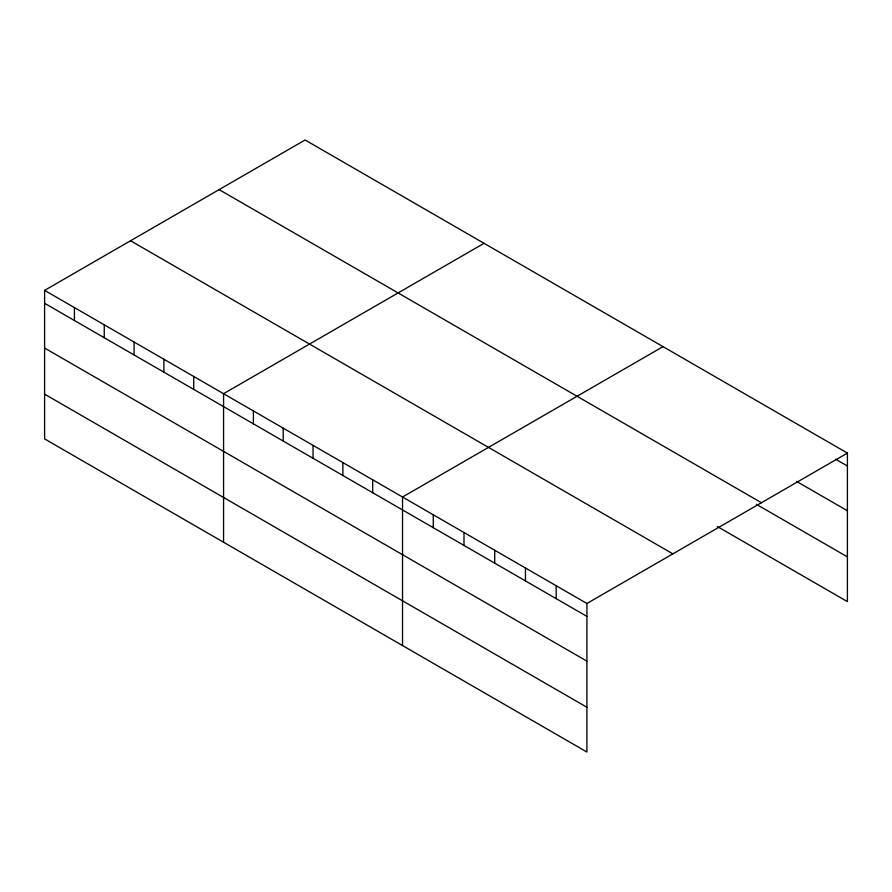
<?xml version="1.0" encoding="UTF-8"?>
<svg xmlns="http://www.w3.org/2000/svg" width="892" height="892" viewBox="0 0 892 892"><rect width="100%" height="100%" fill="white"/><g stroke="black" fill="none" stroke-linecap="round" stroke-linejoin="round"><path stroke-width="1.34" d="M586.914 661.15L586.914 603.483L44.6 290.379L44.6 438.909L586.914 752.012L586.914 661.15L44.6 348.047M717.38 526.559L847.4 601.621L847.4 453.091L305.086 139.988L44.6 290.379M484.044 243.315L223.569 393.695L223.569 542.236M663.012 346.642L402.526 497.022L402.526 645.552M586.914 603.483L847.4 453.091M835.581 459.179L847.4 466.003M796.578 481.412L847.4 510.759M219.12 189.617L761.445 502.72M756.383 504.326L847.4 556.864M130.555 240.751L672.88 553.854M44.6 303.291L586.914 616.394M44.6 394.152L586.914 707.256M556.184 585.743L556.184 598.655M525.455 567.992L525.455 580.904M494.726 550.252L494.726 563.164M463.996 532.513L463.996 545.425M433.256 514.773L433.256 527.685M372.7 479.807L372.7 492.718M342.874 462.58L342.874 475.492M313.047 445.364L313.047 458.276M283.221 428.138L283.221 441.049M253.395 410.922L253.395 423.834M193.742 376.48L193.742 389.391M163.905 359.264L163.905 372.176M134.079 342.037L134.079 354.949M104.252 324.822L104.252 337.733M74.426 307.595L74.426 320.507"/></g></svg>
